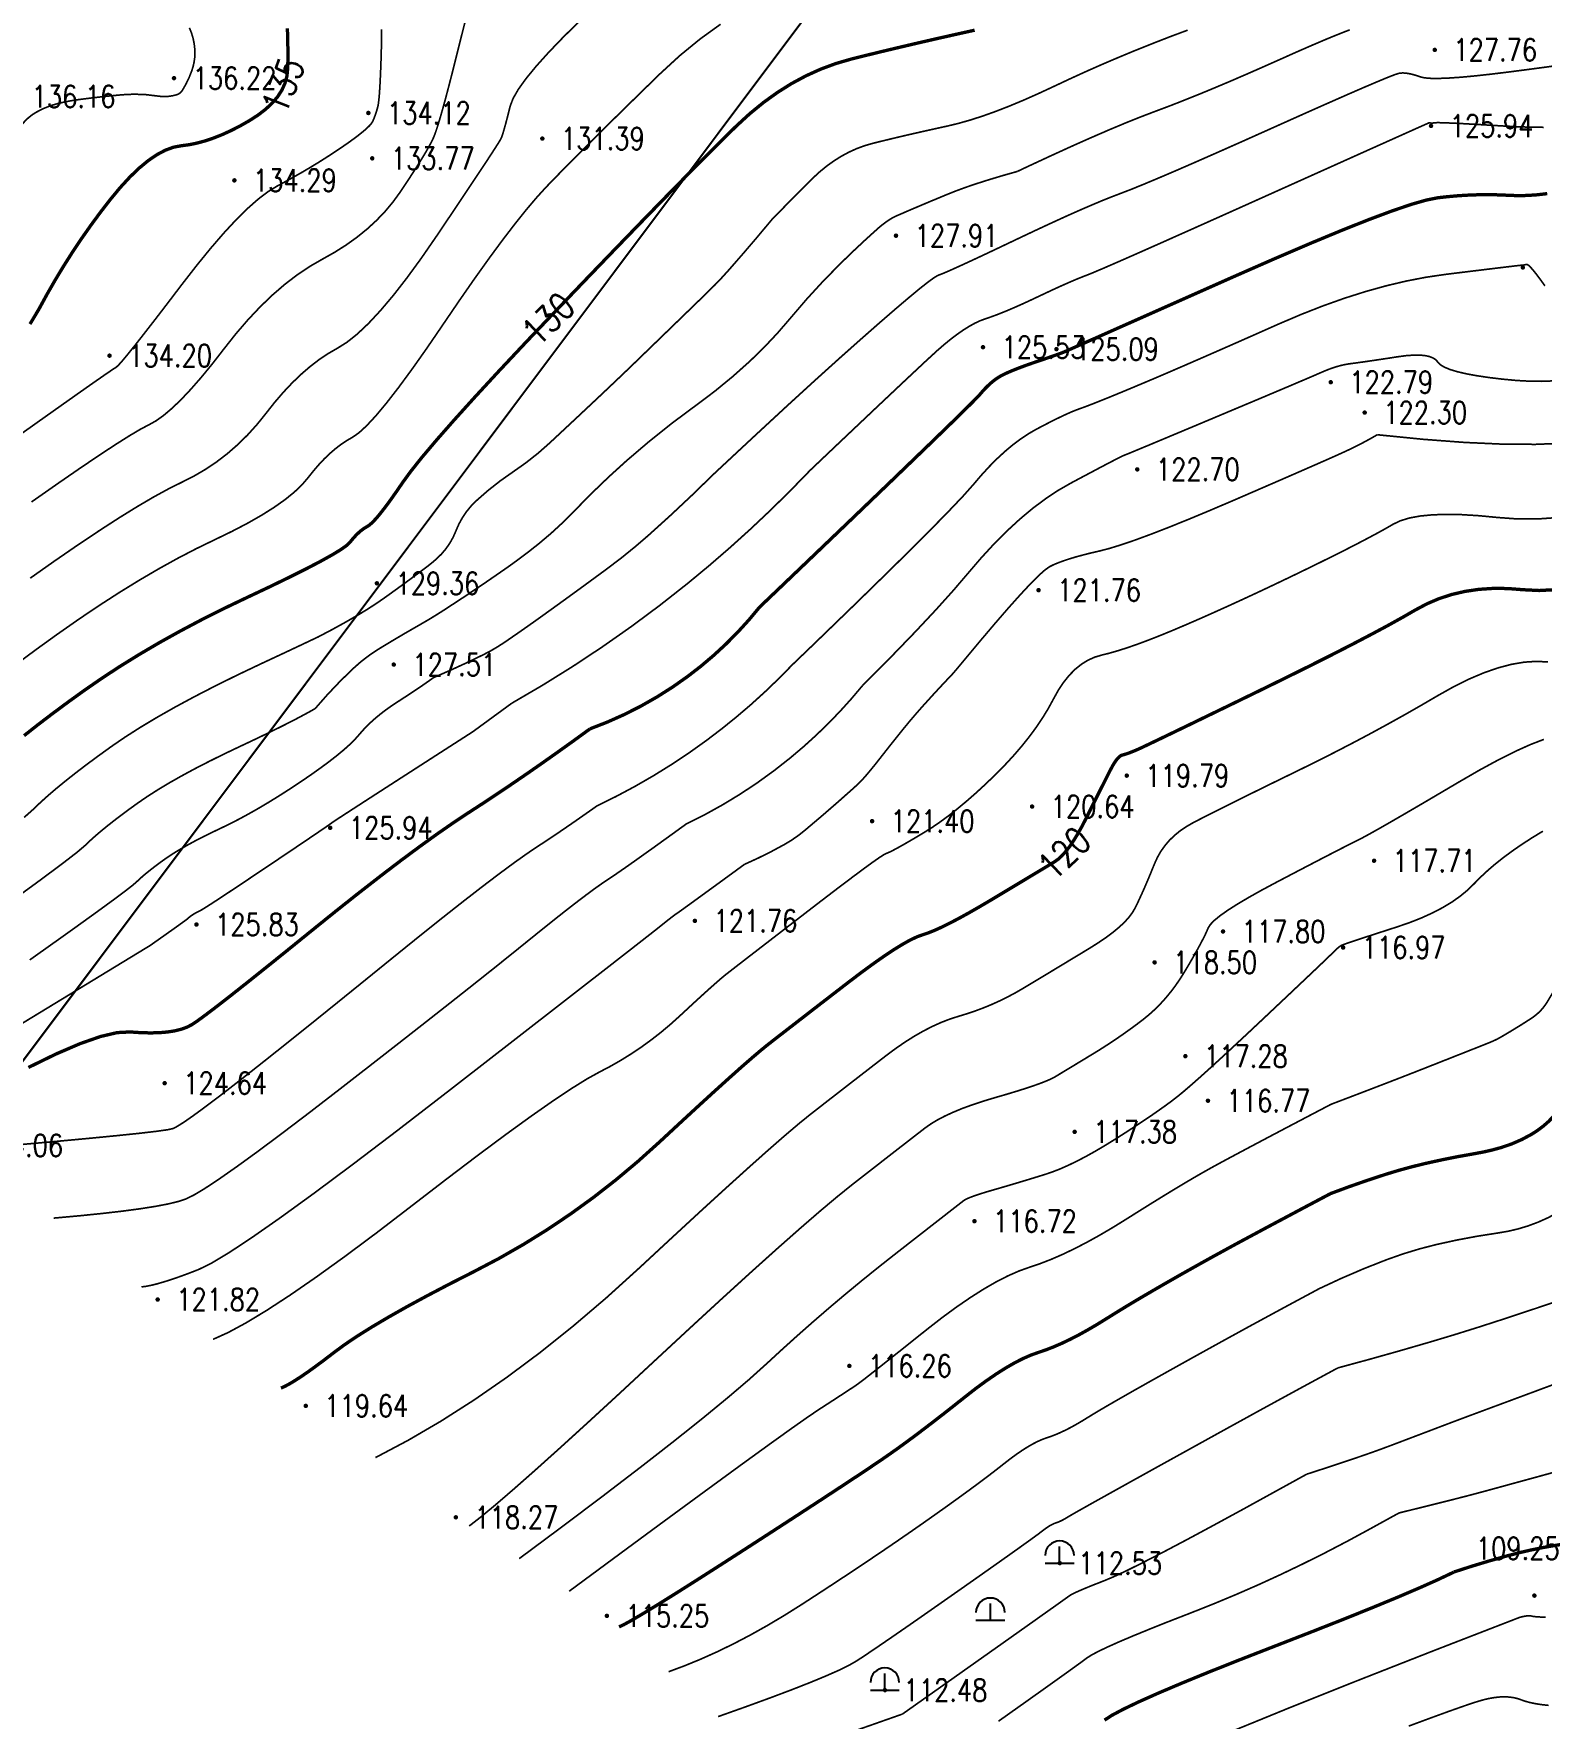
# Model space of a CAD drawing. Extents: x 532522 to 2902776, y -101917278 to 111238625.
# Drawn here: x 949887 to 1017740, y 2758334 to 2834137 of the extents above; entities that cross this region are included whole.
import ezdxf
from ezdxf.enums import TextEntityAlignment as Align

# ---------------------------------------------------------------- set-up
doc = ezdxf.new("R2010")
doc.units = 0
doc.header["$LTSCALE"] = 1000
doc.header["$MEASUREMENT"] = 0
doc.header["$PDMODE"] = 33
doc.header["$PDSIZE"] = 0.125
doc.layers.get('0').update_dxf_attribs({"linetype": 'CONTINUOUS'})
doc.layers.add('Õ÷μØºìÏß', color=20, linetype='CONTINUOUS')
doc.layers.add('新地形图', color=7, linetype='CONTINUOUS')
doc.styles.add('HZ', font='rs', dxfattribs={"width": 0.8, "bigfont": 'hztxt'})

# ---------------------------------------------------------------- blocks, each defined once
blk = doc.blocks.new('GC110')
for p, q in [((-1.31, 0), (1.29, 0)), ((-0.01, 0), (-0.01, 1.5))]:
    blk.add_line(p, q)
blk.add_arc((-0.01, 0.7), 1.3, 0, 180)
blk.add_point((-0.01, 2))
blk = doc.blocks.new('GC200')
at = {"linetype": 'Continuous', "const_width": 0.2, "flags": 128}
blk.add_lwpolyline([(-0.1, 0, 1), (0.1, 0, 1)], format="xyb", close=True, dxfattribs=at)
blk = doc.blocks.new('A$C22E77CCE')
at = {"layer": '新地形图', "color": 53, "linetype": 'Continuous'}
blk.add_line((15938, 80168), (128016, 229635), dxfattribs=at)
at = {"layer": '新地形图', "color": 53, "linetype": 'Continuous', "flags": 128}
for points, const_width in [([(77746, 183847), (78859, 184632), (79897, 185346), (80862, 185991), (81752, 186566), (82567, 187070), (83309, 187505), (83976, 187869), (84568, 188163), (85113, 188439), (85638, 188746), (86142, 189085), (86626, 189456), (87088, 189859), (87531, 190294), (87953, 190761), (88354, 191259), (88746, 191756), (89141, 192215), (89539, 192637), (89940, 193022), (90343, 193370), (90750, 193682), (91159, 193956), (91571, 194193), (92002, 194463), (92470, 194836), (92973, 195312), (93512, 195891), (94088, 196572), (94699, 197357), (95347, 198244), (96030, 199234), (96690, 200215), (97265, 201072), (97755, 201807), (98162, 202420), (98484, 202909), (98721, 203277), (98875, 203521), (98943, 203643), (98973, 203719), (99009, 203825), (99051, 203961), (99099, 204128), (99153, 204325), (99213, 204552), (99279, 204810), (99351, 205097), (99480, 205436), (99716, 205845), (100059, 206324), (100510, 206874), (101068, 207495), (101733, 208187), (102506, 208949)], 75), ([(77804, 187276), (78947, 188077), (79961, 188776), (80845, 189374), (81601, 189870), (82227, 190265), (82724, 190559), (83091, 190751), (83409, 190928), (83756, 191176), (84133, 191495), (84540, 191886), (84975, 192347), (85441, 192879), (85936, 193482), (86460, 194157), (87001, 194841), (87546, 195474), (88095, 196056), (88647, 196588), (89204, 197068), (89764, 197497), (90328, 197875), (90897, 198202), (91450, 198513), (91970, 198843), (92457, 199192), (92911, 199559), (93332, 199946), (93719, 200351), (94074, 200775), (94395, 201217), (94685, 201651), (94945, 202049), (95177, 202410), (95379, 202734), (95552, 203022), (95696, 203273), (95810, 203488), (95896, 203667), (95975, 203867), (96069, 204148), (96180, 204508), (96307, 204949), (96450, 205470), (96608, 206071), (96783, 206752), (96974, 207514), (97162, 208266), (97328, 208922)], 75), ([(76750, 189921), (77997, 190808), (79060, 191561), (79939, 192183), (80634, 192671), (81145, 193026), (81472, 193249), (81614, 193339), (81705, 193418), (81875, 193607), (82124, 193906), (82454, 194315), (82862, 194835), (83351, 195464), (83919, 196204), (84566, 197054), (85235, 197915), (85865, 198688), (86457, 199374), (87012, 199972), (87529, 200482), (88007, 200904), (88448, 201239), (88851, 201486), (89231, 201691), (89605, 201898), (89972, 202107), (90332, 202319), (90686, 202534), (91033, 202752), (91372, 202972), (91706, 203194), (92017, 203409), (92291, 203606), (92529, 203785), (92730, 203946), (92894, 204089), (93022, 204214), (93112, 204321), (93166, 204410), (93200, 204491), (93233, 204573), (93264, 204655), (93294, 204739), (93322, 204825), (93348, 204911), (93373, 204998), (93396, 205087), (93417, 205202), (93438, 205369), (93458, 205588), (93477, 205859), (93496, 206182), (93513, 206557), (93530, 206984), (93546, 207463), (93556, 207987), (93558, 208551)], 75), ([(77736, 195281), (78140, 195956), (78499, 196614), (78869, 197260), (79253, 197895), (79648, 198517), (80057, 199129), (80477, 199728), (80911, 200317), (81356, 200893), (81802, 201430), (82234, 201900), (82653, 202302), (83059, 202638), (83452, 202906), (83831, 203107), (84198, 203241), (84551, 203307), (84902, 203353), (85262, 203427), (85632, 203528), (86010, 203656), (86398, 203811), (86795, 203993), (87201, 204202), (87616, 204438), (88010, 204693), (88353, 204958), (88644, 205233), (88885, 205517), (89074, 205811), (89212, 206115), (89299, 206429), (89334, 206753), (89342, 207090), (89344, 207442), (89341, 207809), (89334, 208191), (89321, 208589)], 150), ([(138371, 190302), (140426, 190097), (142298, 189956), (143987, 189880), (145492, 189869), (146814, 189923)], 75), ([(85977, 149597), (86651, 149902), (87451, 150333), (88378, 150893), (89433, 151580), (90614, 152395), (91922, 153337), (93357, 154406), (94918, 155604), (96473, 156801), (97885, 157872), (99155, 158816), (100283, 159633), (101269, 160322), (102113, 160885), (102815, 161321), (103375, 161630), (103859, 161884), (104333, 162155), (104798, 162444), (105253, 162749), (105698, 163072), (106133, 163411), (106558, 163768), (106974, 164142), (107367, 164507), (107722, 164835), (108041, 165126), (108323, 165381), (108569, 165599), (108777, 165782), (108949, 165927), (109084, 166036), (109243, 166160), (109490, 166351), (109823, 166609), (110242, 166933), (110749, 167324), (111342, 167781), (112021, 168305), (112787, 168896), (113550, 169482), (114220, 169993), (114796, 170427), (115279, 170786), (115669, 171070), (115966, 171277), (116169, 171409), (116279, 171465), (116361, 171495), (116480, 171550), (116635, 171630), (116828, 171734), (117057, 171863), (117323, 172016), (117626, 172194), (117966, 172397), (118329, 172625), (118703, 172881), (119088, 173164), (119482, 173474), (119887, 173811), (120303, 174175), (120729, 174567), (121165, 174986), (121593, 175418), (121992, 175849), (122363, 176278), (122706, 176706), (123021, 177133), (123307, 177558), (123566, 177982), (123796, 178405), (124018, 178805), (124256, 179162), (124507, 179475), (124773, 179745), (125053, 179971), (125347, 180154), (125655, 180293), (125977, 180389), (126325, 180475), (126709, 180586), (127130, 180720), (127586, 180879), (128079, 181062), (128609, 181270), (129174, 181502), (129776, 181758), (130402, 182030), (131038, 182313), (131686, 182605), (132345, 182907), (133015, 183218), (133696, 183539), (134388, 183869), (135091, 184209), (135774, 184543), (136404, 184855), (136983, 185146), (137509, 185416), (137983, 185664), (138405, 185890), (138775, 186095), (139092, 186278), (139421, 186434), (139823, 186556), (140300, 186644), (140851, 186698), (141475, 186719), (142174, 186706), (142947, 186659), (143794, 186578), (144687, 186513), (145598, 186513), (146528, 186578)], 75), ([(89033, 147403), (89213, 147485), (89427, 147600), (89675, 147750), (89957, 147933), (90273, 148151), (90623, 148403), (91006, 148689), (91424, 149009), (91902, 149361), (92468, 149742), (93122, 150152), (93863, 150591), (94692, 151060), (95609, 151557), (96613, 152083), (97705, 152639), (98829, 153229), (99931, 153859), (101010, 154529), (102066, 155238), (103100, 155987), (104111, 156776), (105099, 157605), (106065, 158474), (106977, 159320), (107803, 160082), (108544, 160759), (109199, 161351), (109768, 161859), (110253, 162281), (110651, 162620), (110965, 162873), (111257, 163101), (111593, 163362), (111973, 163656), (112397, 163984), (112864, 164346), (113375, 164741), (113930, 165169), (114529, 165631), (115124, 166083), (115671, 166484), (116167, 166833), (116614, 167130), (117012, 167375), (117360, 167569), (117658, 167710), (117907, 167800), (118151, 167881), (118437, 167995), (118763, 168142), (119130, 168323), (119538, 168537), (119987, 168784), (120477, 169065), (121008, 169378), (121535, 169694), (122013, 169981), (122441, 170238), (122821, 170467), (123152, 170665), (123433, 170835), (123666, 170975), (123850, 171087), (124011, 171202), (124177, 171354), (124348, 171543), (124524, 171770), (124704, 172033), (124888, 172334), (125078, 172672), (125272, 173047), (125460, 173425), (125634, 173774), (125794, 174092), (125938, 174380), (126068, 174638), (126183, 174866), (126283, 175064), (126369, 175231), (126445, 175375), (126519, 175501), (126591, 175610), (126659, 175702), (126725, 175776), (126789, 175832), (126849, 175871), (126907, 175892), (126967, 175907), (127032, 175926), (127105, 175949), (127183, 175976), (127267, 176008), (127358, 176043), (127455, 176083), (127558, 176127), (127737, 176208), (128058, 176360), (128523, 176582), (129132, 176875), (129884, 177238), (130779, 177672), (131819, 178176), (133001, 178751), (134209, 179342), (135325, 179895), (136349, 180410), (137280, 180887), (138119, 181326), (138866, 181726), (139520, 182089), (140082, 182414), (140609, 182695), (141158, 182929), (141730, 183115), (142324, 183253), (142940, 183344), (143579, 183387), (144240, 183382), (144923, 183329), (145660, 183292), (146483, 183336)], 150), ([(97505, 141197), (98019, 141597), (98684, 142147), (99499, 142849), (100465, 143701), (101582, 144704), (102850, 145858), (104268, 147162), (105836, 148618), (107414, 150081), (108858, 151410), (110169, 152603), (111347, 153662), (112392, 154585), (113303, 155374), (114082, 156028), (114727, 156547), (115285, 156982), (115800, 157383), (116274, 157752), (116705, 158088), (117095, 158390), (117442, 158660), (117748, 158896), (118011, 159100), (118272, 159285), (118572, 159466), (118909, 159643), (119284, 159816), (119696, 159986), (120147, 160151), (120636, 160313), (121162, 160471), (121682, 160622), (122149, 160763), (122565, 160895), (122929, 161017), (123241, 161129), (123501, 161231), (123709, 161324), (123866, 161407), (124007, 161492), (124168, 161589), (124350, 161699), (124552, 161821), (124775, 161956), (125018, 162103), (125282, 162263), (125566, 162435), (125859, 162615), (126149, 162800), (126437, 162988), (126721, 163180), (127003, 163376), (127282, 163576), (127559, 163779), (127832, 163987), (128100, 164205), (128359, 164439), (128609, 164689), (128851, 164956), (129084, 165239), (129308, 165538), (129523, 165854), (129730, 166186), (129923, 166513), (130098, 166816), (130254, 167094), (130392, 167347), (130512, 167575), (130614, 167777), (130698, 167955), (130763, 168108), (130860, 168263), (131039, 168447), (131300, 168661), (131644, 168904), (132069, 169175), (132577, 169476), (133166, 169807), (133838, 170166), (134518, 170523), (135133, 170844), (135682, 171130), (136166, 171380), (136584, 171596), (136937, 171776), (137224, 171921), (137446, 172031), (137684, 172153), (138018, 172334), (138450, 172576), (138978, 172878), (139604, 173240), (140326, 173661), (141145, 174143), (142062, 174684), (142986, 175218), (143829, 175675), (144590, 176057), (145271, 176363), (145870, 176594)], 75), ([(99754, 139729), (101750, 141213), (103573, 142587), (105223, 143849), (106701, 145000), (108005, 146040), (109136, 146969), (110095, 147786), (110881, 148493), (111582, 149139), (112287, 149775), (112997, 150401), (113711, 151018), (114429, 151624), (115151, 152220), (115878, 152807), (116608, 153383), (117298, 153922), (117904, 154394), (118424, 154800), (118860, 155139), (119210, 155413), (119476, 155620), (119657, 155760), (119752, 155834), (119820, 155878), (119914, 155926), (120037, 155979), (120188, 156036), (120366, 156099), (120572, 156165), (120805, 156237), (121067, 156313), (121344, 156393), (121627, 156476), (121916, 156561), (122209, 156648), (122507, 156738), (122811, 156830), (123120, 156925), (123434, 157022), (123761, 157133), (124106, 157269), (124471, 157430), (124855, 157616), (125259, 157826), (125682, 158062), (126124, 158323), (126585, 158608), (127041, 158899), (127466, 159175), (127861, 159436), (128226, 159683), (128560, 159915), (128864, 160132), (129137, 160334), (129380, 160522), (129639, 160734), (129961, 161010), (130345, 161348), (130791, 161749), (131300, 162213), (131871, 162741), (132504, 163331), (133200, 163985), (133886, 164631), (134489, 165200), (135009, 165692), (135447, 166106), (135801, 166443), (136073, 166703), (136262, 166885), (136369, 166990), (136432, 167053), (136491, 167110), (136546, 167161), (136597, 167206), (136644, 167245), (136688, 167277), (136727, 167304), (136763, 167325), (136831, 167353), (136969, 167403), (137177, 167474), (137455, 167567), (137802, 167682), (138219, 167818), (138705, 167975), (139262, 168155), (139833, 168351), (140365, 168561), (140858, 168785), (141312, 169021), (141727, 169271), (142102, 169535), (142438, 169812), (142735, 170102), (143026, 170398), (143344, 170694), (143689, 170990), (144062, 171285), (144462, 171580), (144889, 171875), (145344, 172169), (145826, 172463)], 75), ([(77727, 166671), (78911, 167512), (79930, 168240), (80782, 168854), (81468, 169355), (81988, 169742), (82341, 170016), (82528, 170176), (82639, 170282), (82764, 170395), (82903, 170515), (83057, 170641), (83225, 170773), (83407, 170912), (83603, 171058), (83813, 171210), (84043, 171367), (84295, 171528), (84571, 171693), (84870, 171863), (85192, 172037), (85537, 172215), (85906, 172397), (86298, 172583), (86707, 172781), (87129, 172997), (87562, 173231), (88007, 173483), (88464, 173754), (88932, 174043), (89413, 174350), (89905, 174675), (90382, 175001), (90817, 175310), (91209, 175600), (91560, 175874), (91868, 176130), (92134, 176369), (92357, 176590), (92538, 176793), (92705, 176987), (92885, 177177), (93079, 177365), (93285, 177549), (93505, 177730), (93737, 177909), (93983, 178084), (94242, 178257), (94501, 178424), (94744, 178583), (94973, 178734), (95188, 178877), (95387, 179013), (95572, 179141), (95742, 179261), (95897, 179373)], 75), ([(77666, 161831), (78915, 162440), (79997, 162904), (80911, 163224), (81659, 163399), (82239, 163429), (82717, 163397), (83158, 163386), (83563, 163396), (83930, 163427), (84261, 163480), (84555, 163553), (84812, 163648), (85032, 163764), (85292, 163940), (85669, 164216), (86163, 164592), (86775, 165068), (87504, 165644), (88350, 166320), (89313, 167095), (90393, 167970), (91500, 168863), (92544, 169691), (93525, 170454), (94443, 171153), (95298, 171787), (96089, 172356), (96818, 172861), (97483, 173301), (98123, 173716), (98775, 174147), (99439, 174595), (100115, 175057), (100803, 175536), (101504, 176031), (102216, 176541), (102941, 177068)], 150), ([(83151, 167324), (83535, 167595), (83870, 167832), (84155, 168034), (84391, 168203), (84578, 168337), (84716, 168437), (84805, 168503), (84844, 168535), (84860, 168550), (84878, 168566), (84897, 168583), (84919, 168601), (84943, 168620), (84969, 168640), (84997, 168660), (85027, 168682), (85060, 168704), (85095, 168727), (85135, 168751), (85177, 168775), (85223, 168800), (85272, 168825), (85325, 168851), (85381, 168878), (85479, 168933), (85658, 169044), (85920, 169211), (86262, 169434), (86686, 169714), (87191, 170050), (87778, 170442), (88447, 170890), (89112, 171337), (89690, 171726), (90180, 172056), (90582, 172329), (90897, 172543), (91125, 172699), (91265, 172797), (91317, 172836), (91423, 172909), (91726, 173108), (92225, 173432), (92920, 173882), (93811, 174457), (94898, 175157), (96182, 175984), (97662, 176935)], 75), ([(121893, 126053), (122764, 126670), (123564, 127239), (124294, 127762), (124954, 128237), (125544, 128666), (126064, 129047), (126513, 129382), (126892, 129669), (127472, 130016), (128526, 130528), (130053, 131207), (132054, 132051), (134528, 133062), (137475, 134238), (140895, 135581), (144788, 137089)], 75), ([(117003, 132736), (116874, 132690)], 75)]:
    blk.add_lwpolyline(points, dxfattribs=dict(at, const_width=const_width))
blk.add_lwpolyline([(14738, 78568), (129215, 231236)], dxfattribs=at)
at = {"layer": '新地形图', "color": 53, "linetype": 'Continuous'}
for points, const_width, elevation in [([(77470, 176761), (78070, 177234), (78720, 177730), (79421, 178250), (80173, 178792), (80968, 179342), (81798, 179885), (82663, 180420), (83564, 180949), (84501, 181469), (85472, 181983), (86480, 182489), (87522, 182987), (88522, 183459), (89401, 183885), (90160, 184264), (90797, 184597), (91314, 184883), (91711, 185123), (91986, 185317), (92141, 185465), (92236, 185585), (92332, 185696), (92428, 185798), (92525, 185891), (92622, 185976), (92721, 186051), (92820, 186117), (92919, 186174), (93031, 186252), (93168, 186377), (93330, 186551), (93515, 186773), (93726, 187044), (93961, 187363), (94220, 187730), (94505, 188146), (94872, 188652), (95381, 189290), (96033, 190061), (96826, 190963), (97761, 191998), (98839, 193165), (100058, 194464), (101420, 195895), (102800, 197335), (104075, 198659), (105246, 199869), (106312, 200964), (107273, 201944), (108130, 202809), (108881, 203559), (109528, 204194), (110129, 204746), (110743, 205248), (111370, 205700), (112009, 206102), (112662, 206453), (113327, 206754), (114005, 207005), (114697, 207206), (115408, 207383), (116147, 207563), (116913, 207745), (117706, 207931), (118527, 208120), (119376, 208311), (120251, 208505)], 150, 130000), ([(111116, 199972), (111317, 200179), (112021, 200899), (112568, 201452), (112957, 201837), (113271, 202126), (113592, 202389), (113920, 202625), (114254, 202835), (114595, 203018), (114943, 203176), (115298, 203307), (115659, 203412), (116031, 203504), (116417, 203598), (116817, 203694), (117232, 203791), (117661, 203889), (118104, 203989), (118562, 204091), (119034, 204194), (119529, 204313), (120053, 204462), (120608, 204640), (121194, 204849), (121809, 205088), (122455, 205357), (123131, 205657), (123838, 205986), (124563, 206326), (125295, 206660), (126034, 206986), (126781, 207304), (127534, 207616), (128295, 207920), (129062, 208218), (129837, 208507)], 75, 129000), ([(77158, 180003), (78027, 180647), (78959, 181319), (79913, 181987), (80848, 182616), (81762, 183206), (82658, 183757), (83534, 184270), (84390, 184744), (85228, 185179), (86045, 185575), (86818, 185949), (87520, 186315), (88151, 186674), (88711, 187026), (89201, 187371), (89621, 187709), (89969, 188039), (90247, 188362), (90491, 188670), (90736, 188955), (90983, 189218), (91232, 189457), (91483, 189673), (91735, 189866), (91989, 190037), (92245, 190184), (92533, 190382), (92884, 190704), (93299, 191150), (93776, 191721), (94316, 192416), (94919, 193235), (95586, 194178), (96315, 195246), (97054, 196331), (97747, 197328), (98396, 198236), (99001, 199056), (99561, 199787), (100076, 200430), (100546, 200985), (100972, 201451), (101405, 201899), (101898, 202402), (102449, 202958), (103061, 203569), (103731, 204233), (104461, 204951), (105250, 205723), (106099, 206550), (106987, 207366), (107893, 208107), (108819, 208775)], 75, 131000), ([(122173, 202149), (122627, 202364), (123643, 202836), (124591, 203269), (125472, 203661), (126286, 204014), (127033, 204327), (127713, 204600), (128325, 204833), (128921, 205056), (129548, 205299), (130208, 205563), (130899, 205847), (131624, 206152), (132380, 206477), (133169, 206823), (133990, 207188), (134785, 207543), (135497, 207853), (136126, 208120), (136672, 208343), (137134, 208523)], 75, 128000), ([(112846, 188699), (113968, 189764), (115737, 191439), (117093, 192717), (118035, 193599), (118564, 194085), (118880, 194359), (119182, 194606), (119472, 194825), (119749, 195018), (120013, 195183), (120265, 195322), (120503, 195433), (120729, 195517), (120957, 195594), (121205, 195684), (121472, 195788), (121758, 195905), (122063, 196036), (122387, 196180), (122730, 196337), (123093, 196508), (123453, 196678), (123788, 196835), (124101, 196978), (124389, 197106), (124653, 197221), (124893, 197322), (125110, 197410), (125302, 197483), (125586, 197597), (126076, 197805), (126773, 198108), (127676, 198505), (128786, 198998), (130103, 199585), (131626, 200266), (133355, 201042), (135074, 201814), (136564, 202483), (137826, 203050), (138859, 203513), (139664, 203874), (140240, 204132), (140588, 204287), (140708, 204339), (140713, 204340), (140719, 204340), (140725, 204339), (140732, 204338), (140739, 204337), (140747, 204335), (140755, 204332), (140763, 204329), (140775, 204327), (140791, 204325), (140813, 204325), (140840, 204326), (140873, 204328), (140910, 204332), (140953, 204337), (141002, 204343), (141093, 204346), (141266, 204343), (141519, 204334), (141854, 204319), (142269, 204298), (142766, 204270), (143344, 204237), (144003, 204197), (144675, 204161), (145294, 204140), (145858, 204134)], 75, 126000), ([(110569, 182541), (111899, 183811), (114419, 186222), (116504, 188222), (118153, 189811), (119366, 190988), (120143, 191754), (120484, 192109), (120608, 192254), (120730, 192387), (120853, 192509), (120974, 192621), (121095, 192722), (121215, 192812), (121334, 192892), (121453, 192960), (121581, 193025), (121727, 193093), (121892, 193165), (122077, 193241), (122280, 193319), (122501, 193402), (122742, 193488), (123001, 193577), (123255, 193663), (123482, 193741), (123681, 193809), (123852, 193869), (123995, 193919), (124110, 193961), (124197, 193993), (124256, 194017), (124416, 194087), (124804, 194259), (125421, 194532), (126268, 194908), (127343, 195385), (128647, 195964), (130180, 196645), (131942, 197428), (133727, 198212), (135329, 198899), (136748, 199488), (137985, 199980), (139038, 200373), (139909, 200669), (140597, 200866), (141102, 200966), (141515, 201012), (141924, 201049), (142330, 201077), (142734, 201095), (143134, 201104), (143531, 201103), (143926, 201093), (144317, 201074), (144716, 201061), (145133, 201069), (145569, 201099), (146022, 201151)], 150, 125000), ([(112048, 179952), (113003, 180869), (114908, 182713), (116531, 184299), (117874, 185630), (118934, 186703), (119714, 187521), (120212, 188081), (120569, 188498), (120923, 188883), (121276, 189237), (121627, 189560), (121976, 189852), (122323, 190112), (122668, 190342), (123011, 190540), (123342, 190714), (123648, 190872), (123931, 191013), (124190, 191139), (124425, 191247), (124636, 191340), (124824, 191416), (124988, 191475), (125163, 191538), (125385, 191621), (125653, 191725), (125969, 191851), (126331, 191997), (126740, 192165), (127195, 192354), (127697, 192564), (128254, 192799), (128874, 193064), (129556, 193358), (130301, 193682), (131108, 194035), (131978, 194417), (132911, 194829), (133906, 195271), (134922, 195705), (135916, 196095), (136889, 196442), (137841, 196744), (138771, 197003), (139680, 197218), (140567, 197389), (141433, 197516), (142236, 197615), (142933, 197700), (143525, 197772), (144011, 197831), (144393, 197877), (144668, 197909), (144839, 197928), (144904, 197934), (144918, 197934), (144934, 197935), (144953, 197937), (144974, 197941), (144997, 197946), (145024, 197952), (145052, 197959), (145083, 197967), (145125, 197960), (145184, 197920), (145261, 197848), (145357, 197743), (145470, 197606), (145601, 197437), (145751, 197235), (145918, 197000)], 75, 124000), ([(108472, 188497), (108614, 188631), (110296, 190199), (111784, 191576), (113080, 192761), (114182, 193755), (115131, 194599), (115967, 195335), (116691, 195962), (117303, 196482), (117801, 196894), (118187, 197197), (118460, 197393), (118620, 197480), (118767, 197535), (118998, 197632), (119314, 197772), (119715, 197954), (120201, 198178), (120771, 198445), (121426, 198755), (122166, 199107), (122923, 199465), (123630, 199794), (124286, 200095), (124892, 200366), (125448, 200607), (125954, 200820), (126409, 201003), (126814, 201158), (127253, 201326), (127812, 201552), (128490, 201836), (129288, 202176), (130205, 202575), (131241, 203031), (132397, 203544), (133672, 204115), (134929, 204678), (136031, 205168), (136976, 205585), (137765, 205928), (138399, 206198), (138877, 206395), (139199, 206519), (139365, 206569), (139457, 206579), (139556, 206580), (139662, 206572), (139776, 206556), (139897, 206532), (140025, 206498), (140161, 206457), (140304, 206407), (140494, 206362), (140772, 206339), (141137, 206335), (141590, 206352), (142131, 206389), (142759, 206447), (143474, 206525), (144278, 206623), (145072, 206726), (145762, 206818), (146346, 206897)], 75, 127000), ([(115208, 179017), (115396, 179203), (116559, 180377), (117595, 181449), (118503, 182419), (119285, 183287), (119940, 184053), (120530, 184742), (121116, 185379), (121700, 185965), (122280, 186499), (122857, 186982), (123431, 187412), (124002, 187792), (124570, 188119), (125103, 188403), (125569, 188650), (125969, 188862), (126303, 189037), (126570, 189175), (126771, 189278), (126906, 189344), (126974, 189374), (127070, 189412), (127287, 189500), (127626, 189641), (128086, 189832), (128667, 190075), (129370, 190369), (130194, 190714), (131139, 191111), (132093, 191512), (132944, 191869), (133690, 192184), (134334, 192456), (134873, 192685), (135309, 192871), (135641, 193014), (135870, 193114), (136045, 193189), (136218, 193256), (136387, 193316), (136554, 193369), (136718, 193414), (136879, 193451), (137037, 193481), (137193, 193504), (137361, 193525), (137556, 193552), (137778, 193583), (138028, 193619), (138306, 193660), (138611, 193706), (138943, 193756), (139303, 193812), (139658, 193859), (139976, 193883), (140257, 193886), (140500, 193867), (140706, 193825), (140875, 193761), (141007, 193675), (141102, 193567), (141214, 193451), (141398, 193341), (141652, 193236), (141979, 193138), (142376, 193045), (142845, 192959), (143386, 192878), (143998, 192804), (144626, 192745), (145214, 192712), (145762, 192705), (146271, 192724)], 75, 123000), ([(119297, 179580), (119668, 180024), (120452, 180965), (121153, 181792), (121771, 182505), (122307, 183104), (122760, 183590), (123131, 183962), (123419, 184220), (123624, 184364), (123803, 184452), (124010, 184539), (124247, 184627), (124513, 184715), (124808, 184804), (125133, 184892), (125486, 184981), (125869, 185070), (126313, 185184), (126848, 185349), (127476, 185563), (128195, 185828), (129007, 186143), (129910, 186508), (130906, 186923), (131994, 187388), (133067, 187853), (134019, 188266), (134849, 188628), (135558, 188938), (136146, 189197), (136613, 189405), (136958, 189562), (137181, 189667), (137343, 189746), (137500, 189825), (137655, 189905), (137805, 189984), (137952, 190064), (138095, 190143), (138235, 190222), (138371, 190302)], 75, 122000), ([(93284, 144275), (94756, 145054), (96231, 145915), (97710, 146859), (99192, 147884), (100678, 148991), (102167, 150181), (103660, 151452), (105156, 152806), (106587, 154134), (107883, 155330), (109046, 156392), (110074, 157321), (110968, 158118), (111728, 158781), (112354, 159312), (112846, 159710), (113271, 160041), (113697, 160373), (114124, 160704), (114551, 161036), (114980, 161368), (115409, 161700), (115839, 162033), (116270, 162365), (116698, 162684), (117121, 162975), (117538, 163238), (117949, 163473), (118354, 163680), (118753, 163860), (119147, 164012), (119534, 164135), (119916, 164251), (120293, 164379), (120664, 164518), (121030, 164670), (121390, 164833), (121744, 165008), (122093, 165194), (122437, 165393), (122782, 165600), (123136, 165813), (123498, 166031), (123868, 166254), (124247, 166483), (124634, 166717), (125030, 166956), (125434, 167201), (125823, 167446), (126174, 167685), (126486, 167918), (126759, 168145), (126994, 168366), (127191, 168582), (127349, 168792), (127468, 168995), (127570, 169202), (127673, 169422), (127779, 169653), (127888, 169896), (127998, 170151), (128111, 170418), (128226, 170698), (128344, 170989), (128475, 171278), (128630, 171551), (128811, 171807), (129015, 172047), (129245, 172270), (129498, 172477), (129777, 172667), (130080, 172841), (130428, 173021), (130843, 173233), (131324, 173475), (131872, 173749), (132486, 174052), (133166, 174387), (133913, 174753), (134726, 175149), (135565, 175562), (136392, 175979), (137205, 176399), (138005, 176822), (138791, 177249), (139565, 177679), (140325, 178112), (141072, 178549), (141797, 178956), (142493, 179302), (143160, 179586), (143797, 179808), (144405, 179969), (144983, 180068), (145532, 180104), (146052, 180079)], 75, 119000), ([(77472, 173082), (77896, 173457), (78197, 173747), (78537, 174054), (78916, 174379), (79333, 174721), (79788, 175080), (80282, 175458), (80815, 175852), (81386, 176264), (82008, 176691), (82694, 177129), (83442, 177578), (84254, 178039), (85129, 178511), (86067, 178994), (87068, 179489), (88132, 179995), (89165, 180477), (90069, 180903), (90703, 181203)], 75, 129000), ([(76754, 169210), (78122, 170206), (79154, 170973), (79851, 171510), (80212, 171817), (80418, 172015), (80651, 172225), (80910, 172447), (81195, 172681), (81507, 172927), (81845, 173185), (82209, 173455), (82600, 173737), (83025, 174029), (83494, 174328), (84006, 174636), (84562, 174951), (85160, 175274), (85802, 175604), (86487, 175943), (87215, 176289), (87936, 176629), (88599, 176950), (89204, 177251), (89752, 177532), (90241, 177794), (90570, 177978)], 75, 128000), ([(76930, 158327), (78756, 158489), (80318, 158634), (81616, 158760), (82650, 158867), (83420, 158957), (83927, 159028), (84170, 159081), (84309, 159149), (84505, 159266), (84757, 159433), (85066, 159649), (85431, 159914), (85853, 160228), (86332, 160591), (86866, 161004), (87470, 161475), (88156, 162016), (88924, 162626), (89774, 163304), (90706, 164052), (91720, 164870), (92815, 165756), (93993, 166711), (95163, 167657), (96235, 168514), (97210, 169283), (98087, 169963), (98867, 170555), (99549, 171058), (100133, 171472), (100621, 171799), (101095, 172109), (101643, 172479), (102264, 172906), (102958, 173391), (103251, 173600)], 75, 124000), ([(78798, 155052), (79945, 155155), (80976, 155260), (81893, 155365), (82694, 155472), (83380, 155580), (83951, 155689), (84407, 155799), (84748, 155910), (85104, 156085), (85604, 156384), (86248, 156810), (87036, 157361), (87969, 158037), (89045, 158839), (90267, 159766), (91632, 160819), (93022, 161899), (94316, 162908), (95516, 163847), (96620, 164714), (97629, 165511), (98543, 166237), (99361, 166892), (100084, 167476), (100733, 168000), (101327, 168476), (101867, 168902), (102354, 169279), (102786, 169607), (103164, 169886), (103488, 170115), (103758, 170296), (104068, 170503), (104512, 170810), (105089, 171217), (105801, 171725), (106646, 172334), (107266, 172783)], 75, 123000), ([(82755, 151957), (82959, 151983), (83197, 152030), (83468, 152097), (83772, 152185), (84111, 152293), (84482, 152421), (84888, 152570), (85327, 152740), (85899, 153020), (86702, 153502), (87738, 154187), (89006, 155073), (90506, 156160), (92238, 157450), (94202, 158941), (96397, 160634), (98573, 162323), (100476, 163801), (102107, 165068), (103466, 166124), (104552, 166969), (105365, 167604), (105906, 168028), (106175, 168241), (106302, 168344), (106419, 168437), (106525, 168521), (106620, 168594), (106705, 168659), (106779, 168714), (106843, 168759), (106896, 168794), (107041, 168896), (107380, 169141), (107915, 169529), (108644, 170059), (109567, 170733), (109892, 170970)], 75, 122000), ([(102003, 138262), (104326, 139977), (106388, 141496), (108189, 142816), (109728, 143940), (111005, 144865), (112022, 145594), (112777, 146125), (113271, 146458), (113616, 146681), (113924, 146880), (114195, 147057), (114429, 147210), (114627, 147340), (114787, 147446), (114911, 147529), (114998, 147589), (115107, 147670), (115295, 147814), (115562, 148023), (115908, 148296), (116334, 148633), (116839, 149034), (117423, 149499), (118087, 150029), (118775, 150565), (119433, 151048), (120060, 151478), (120656, 151857), (121221, 152183), (121755, 152456), (122259, 152677), (122732, 152845), (123200, 153004), (123689, 153193), (124198, 153414), (124728, 153667), (125279, 153951), (125850, 154266), (126442, 154613), (127054, 154991), (127659, 155372), (128229, 155728), (128763, 156057), (129261, 156361), (129724, 156638), (130151, 156890), (130543, 157115), (130899, 157315), (131306, 157538), (131852, 157831), (132536, 158196), (133358, 158631), (134319, 159138), (135418, 159715), (136291, 160173)], 75, 116000), ([(144788, 137089), (144886, 137113), (144975, 137132), (145055, 137146), (145127, 137155), (145190, 137159), (145245, 137158), (145291, 137152), (145329, 137141), (145392, 137128), (145516, 137115), (145701, 137103), (145946, 137091)], 75, 109000), ([(104248, 136659), (104461, 136758), (104817, 136954), (105318, 137249), (105963, 137642), (106751, 138133), (107683, 138722), (108760, 139410), (109980, 140195), (111212, 140992), (112324, 141714), (113316, 142361), (114189, 142933), (114941, 143429), (115574, 143851), (116087, 144197), (116479, 144469), (116823, 144713), (117187, 144978), (117573, 145263), (117979, 145570), (118406, 145897), (118855, 146245), (119324, 146614), (119815, 147003), (120304, 147385), (120772, 147728), (121219, 148035), (121643, 148304), (122045, 148536), (122426, 148731), (122784, 148888), (123121, 149008), (123454, 149121), (123802, 149256), (124165, 149413), (124542, 149593), (124934, 149795), (125341, 150020), (125762, 150267), (126198, 150536), (126663, 150826), (127169, 151135), (127717, 151462), (128308, 151808), (128940, 152173), (129614, 152557), (130330, 152959), (131088, 153380), (132021, 153890), (133262, 154557), (134810, 155382), (136271, 156156)], 150, 115000), ([(139787, 132193), (140791, 132565), (141628, 132870), (142301, 133107), (142807, 133276), (143148, 133377), (143401, 133436), (143643, 133478), (143873, 133503), (144093, 133511), (144301, 133502), (144499, 133476), (144685, 133433), (144861, 133372), (145045, 133308), (145260, 133251), (145504, 133201), (145778, 133159), (146082, 133125)], 75, 108000), ([(106478, 134640), (107198, 134908), (107926, 135207), (108662, 135537), (109405, 135898), (110156, 136291), (110915, 136716), (111682, 137172), (112457, 137659), (113224, 138157), (113969, 138644), (114691, 139121), (115390, 139587), (116067, 140043), (116721, 140489), (117352, 140924), (117961, 141348), (118539, 141756), (119080, 142141), (119584, 142504), (120050, 142844), (120479, 143161), (120871, 143456), (121225, 143728), (121542, 143977), (121833, 144204), (122112, 144409), (122378, 144592), (122630, 144752), (122870, 144890), (123096, 145006), (123310, 145100), (123510, 145171), (123708, 145238), (123916, 145318), (124131, 145412), (124356, 145519), (124589, 145639), (124831, 145773), (125082, 145920), (125342, 146080), (125666, 146279), (126109, 146541), (126672, 146867), (127354, 147256), (128155, 147708), (129077, 148224), (130117, 148803), (131278, 149445), (132589, 150165), (134082, 150975), (135757, 151876)], 75, 114000), ([(108709, 132622), (109936, 133058), (111035, 133459), (112005, 133824), (112847, 134155), (113561, 134450), (114147, 134709), (114605, 134934), (114935, 135123), (115237, 135321), (115614, 135574), (116066, 135881), (116592, 136242), (117193, 136657), (117868, 137126), (118617, 137650), (119442, 138228), (120255, 138799), (120973, 139305), (121595, 139745), (122121, 140118), (122552, 140426), (122886, 140667), (123126, 140842), (123269, 140952), (123362, 141024), (123451, 141090), (123537, 141148), (123617, 141200), (123694, 141244), (123767, 141281), (123835, 141311), (123899, 141334), (123963, 141355), (124029, 141381), (124098, 141411), (124170, 141445), (124245, 141484), (124322, 141527), (124403, 141574), (124486, 141625), (124669, 141733), (125049, 141948), (125626, 142272), (126400, 142703), (127371, 143243), (128539, 143891), (129905, 144646), (131467, 145510), (133156, 146440), (134902, 147393), (136599, 148312)], 75, 113000), ([(117003, 132736), (118716, 133946), (120207, 135001), (121477, 135899), (122525, 136641), (123352, 137228), (123957, 137657), (124341, 137931), (124504, 138049), (124574, 138094), (124682, 138152), (124827, 138221), (125010, 138303), (125230, 138396), (125488, 138502), (125784, 138619), (126117, 138749), (126544, 138930), (127124, 139203), (127855, 139567), (128739, 140022), (129775, 140568), (130962, 141206), (132302, 141935), (133793, 142756), (135199, 143530)], 75, 112000), ([(121326, 132414), (122416, 133187), (123335, 133840), (124083, 134374), (124659, 134787), (125065, 135081), (125300, 135256), (125503, 135387), (125815, 135553), (126235, 135754), (126763, 135990), (127400, 136260), (128146, 136565), (128999, 136905), (129962, 137279), (130977, 137681), (131990, 138103), (133001, 138544), (134010, 139006), (135016, 139488), (136020, 139989), (137022, 140511), (138022, 141053), (139020, 141603), (139357, 141787)], 75, 111000), ([(126096, 132462), (126432, 132680), (126947, 132955), (127642, 133287), (128516, 133677), (129570, 134124), (130803, 134629), (132215, 135190), (133807, 135809), (135410, 136432), (136857, 137002), (138147, 137522), (139281, 137990), (140258, 138407), (141079, 138773), (141743, 139087), (141822, 139128)], 150, 110000)]:
    blk.add_lwpolyline(points, dxfattribs=dict(at, const_width=const_width, elevation=elevation))
at = {"layer": '新地形图', "color": 53, "linetype": 'Continuous', "flags": 128}
for points in [[(84910, 208614, 75, 75, -0.093234), (85155, 207636, 75, 75, -0.099497), (85025, 206698, 75, 75, -0.055698), (84591, 205793, 75, 75, -0.181824), (84339, 205601, 75, 75, -0.113725), (83470, 205544, 75, 75, 0.062248), (81893, 205601, 75, 75, 0.011664), (79878, 205376, 75, 75, 0.026715), (79008, 205210, 75, 75, 0.070254), (78010, 204810, 75, 75, 0.093364), (77393, 204282, 75, 75, 0.08072), (76908, 203424, 75, 75, -0.046508), (76171, 201887, 75, 75, -0.019604), (75783, 201294, 75, 75, -0.01412), (75191, 200510, 75, 75, 0)], [(122173, 202149, 75, 75, 0.012779), (120267, 201577, 75, 75, 0.018489), (118977, 201100, 75, 75, 0.004705), (116734, 200151, 75, 75, 0.037272), (116462, 200007, 75, 75, 0.042236), (115909, 199593, 75, 75, 0.012489), (114205, 197997, 75, 75, 0.025671), (111951, 195537, 75, 75, -0.032504), (110143, 193617, 75, 75, -0.031847), (107712, 191625, 75, 75, 0.025012), (104584, 189131, 75, 75, 0.021441), (102227, 186864, 75, 75, -0.032317), (100629, 185393, 75, 75, -0.017303), (99172, 184297, 75, 75, -0.009287), (96353, 182402, 75, 75, -0.014209), (95260, 181739, 75, 75, 0.008516), (93423, 180655, 75, 75, 0.050807), (92293, 179792, 75, 75, 0.02884), (90570, 177978, 75, 75, 0)], [(111116, 199972, 75, 75, -0.008576), (109176, 197702, 75, 75, -0.019111), (108250, 196733, 75, 75, -0.000352), (104917, 193505, 75, 75, -0.001925), (104304, 192917, 75, 75, -0.001707), (103105, 191783, 75, 75, -0.001038), (101123, 189929, 75, 75, -0.040996), (99483, 188635, 75, 75, 0.040293), (97813, 187321, 75, 75, 0.115377), (96909, 185981, 75, 75, -0.121208), (96031, 184714, 75, 75, -0.020254), (95546, 184319, 75, 75, -0.005666), (93740, 182997, 75, 75, -0.021694), (92526, 182207, 75, 75, -0.015104), (90703, 181203, 75, 75, 0)], [(112846, 188699, 75, 75, -0.016211), (110173, 186066, 75, 75, -0.016211), (107335, 183611, 75, 75, -0.02071), (103489, 180752, 75, 75, -0.02071), (99419, 178220, 75, 75, 0)], [(115208, 179017, 75, 75, -0.024906), (113665, 177309, 75, 75, -0.024906), (111959, 175764, 75, 75, -0.030148), (109703, 174132, 75, 75, -0.030148), (107266, 172783, 75, 75, 0)], [(119297, 179580, 75, 75, 0.007747), (117912, 178084, 75, 75, 0.012418), (117086, 177117, 75, 75, 0.004862), (115975, 175719, 75, 75, -0.009511), (115400, 175010, 75, 75, -0.034532), (114849, 174442, 75, 75, -0.009124), (112589, 172483, 75, 75, -0.046213), (111695, 171867, 75, 75, -0.02488), (109892, 170970, 75, 75, 0)], [(146690, 166155, 75, 75, -0.06309), (145988, 164721, 75, 75, -0.103702), (145294, 164032, 75, 75, -0.012566), (143940, 163200, 75, 75, -0.036258), (143444, 162959, 75, 75, -0.00103), (142978, 162773, 75, 75, -0.0002), (140580, 161826, 75, 75, -0.002013), (138880, 161163, 75, 75, -0.001325), (136291, 160173, 75, 75, 0)], [(151531, 160623, 75, 75, 0.027737), (149926, 159259, 75, 75, 0.036631), (148853, 158078, 75, 75, 0.032333), (147867, 156635, 75, 75, -0.063597), (147319, 155932, 75, 75, -0.065852), (146480, 155293, 75, 75, -0.048306), (145171, 154705, 75, 75, -0.046642), (143813, 154384, 75, 75, 0.022942), (141029, 153862, 75, 75, 0.032335), (138797, 153182, 75, 75, 0.022799), (135757, 151876, 75, 75, 0)], [(151921, 151306, 75, 75, -0.053518), (150598, 149520, 75, 75, -0.111145), (149710, 148905, 75, 75, -0.002265), (147442, 148000, 75, 75, -0.004673), (146337, 147577, 75, 75, -0.000339), (143077, 146366, 75, 75, 0.000973), (141942, 145943, 75, 75, 0.001048), (141406, 145740, 75, 75, -0.000231), (138978, 144819, 75, 75, -0.00833), (137629, 144334, 75, 75, -0.004667), (135199, 143530, 75, 75, 0)]]:
    blk.add_lwpolyline(points, format="xyseb", dxfattribs=at)
for points, const_width in [([(108472, 188497, -0.013665), (105585, 185789, -0.022656), (103729, 184286, -0.003228), (100822, 182171, -0.00559), (99122, 180980, -0.03449), (98155, 180411, -0.015558), (95897, 179373)], 75), ([(110569, 182541, -0.032466), (109058, 180882, -0.032466), (107345, 179432, -0.036264), (105229, 178090, -0.036264), (102941, 177068)], 150), ([(112048, 179952, -0.0216), (110196, 178171, -0.0216), (108196, 176557, -0.02425), (105796, 174958, -0.02425), (103251, 173600)], 75), ([(149563, 163428, 0.018887), (148426, 162351, 0.02634), (147684, 161509, 0.024924), (146816, 160292, -0.043474), (146292, 159613, -0.073903), (145314, 158822, -0.061579), (143931, 158222, -0.029895), (142789, 157959, 0.015088), (140515, 157506, 0.02022), (138744, 157020, 0.014174), (136271, 156156)], 150), ([(151850, 156030, -0.004904), (151011, 154955, -0.00675), (150384, 154188, -0.004146), (148653, 152166, -0.051489), (148496, 152019, -0.080426), (148375, 151955, -0.0024), (144060, 150510, -0.007925), (140729, 149471, -0.006444), (136599, 148312)], 75), ([(153790, 148207, -0.041914), (152704, 146764, -0.065769), (151830, 146011, -0.00979), (150253, 145023, -0.036159), (149803, 144796, -0.011077), (148314, 144213, -0.017823), (147370, 143905, -0.003049), (146893, 143771, -0.000398), (143235, 142770, -0.004458), (141902, 142420, -0.002344), (139357, 141787)], 75), ([(156846, 146496, -0.043635), (155287, 144295, -0.061595), (153878, 142998, -0.020289), (151271, 141287, -0.069361), (150428, 140929, -0.043456), (148827, 140644, 0.023825), (145893, 140240, 0.020478), (144232, 139858, 0.013854), (141822, 139128)], 150)]:
    blk.add_lwpolyline(points, format="xyb", dxfattribs=dict(at, const_width=const_width))
at = {"layer": '新地形图', "color": 53, "linetype": 'Continuous', "const_width": 75, "flags": 128}
for points, elevation in [([(99419, 178220), (97662, 176935)], 126000), ([(83151, 167324), (71114, 159998)], 126000), ([(116874, 132690), (110940, 130603)], 112000)]:
    blk.add_lwpolyline(points, dxfattribs=dict(at, elevation=elevation))
at = {"layer": '新地形图', "color": 53, "linetype": 'Continuous', "xscale": 500, "yscale": 500}
for name, p, zscale in [('GC200', (140959, 207620, 127764), 1000), ('GC200', (84219, 206348, 136218), 1000), ('GC200', (92965, 204781, 134119), 1000), ('GC200', (140792, 204199, 125937), 1000), ('GC200', (100796, 203629, 131392), 1000), ('GC200', (93140, 202739, 133767), 1000), ('GC200', (86935, 201748, 134292), 1000), ('GC200', (116712, 199258, 127905), 1000), ('GC200', (144923, 197831, 123967), 1000), ('GC200', (120628, 194241, 125529), 1000), ('GC200', (123932, 194154, 125094), 1000), ('GC200', (81317, 193860, 134201), 1000), ('GC200', (136278, 192666, 122792), 1000), ('GC200', (137806, 191299, 122299), 1000), ('GC200', (127572, 188742, 122699), 1000), ('GC200', (93349, 183617, 129362), 1000), ('GC200', (123130, 183308, 121756), 1000), ('GC200', (94108, 179959, 127508), 1000), ('GC200', (127099, 174962, 119793), 1000), ('GC200', (122837, 173570, 120639), 1000), ('GC200', (115636, 172913, 121395), 1000), ('GC200', (91248, 172615, 125944), 1000), ('GC200', (138229, 171133, 117712), 1000), ('GC200', (85228, 168263, 125834), 1000), ('GC200', (107661, 168428, 121756), 1000), ('GC200', (131431, 167951, 117795), 1000), ('GC200', (136837, 167227, 116968), 1000), ('GC200', (128352, 166558, 118502), 1000), ('GC200', (129736, 162340, 117280), 1000), ('GC200', (83797, 161123, 124644), 1000), ('GC200', (130753, 160334, 116767), 1000), ('GC200', (124753, 158933, 117379), 1000), ('GC200', (120243, 154914, 116718), 1000), ('GC200', (83483, 151388, 121816), 1000), ('GC200', (114613, 148401, 116260), 1000), ('GC200', (90148, 146603, 119635), 1000), ('GC200', (96904, 141589, 118267), 1000), ('GC110', (124082, 139527, 112529), 500), ('GC200', (124082, 139527, 112529), 1000), ('GC200', (145443, 138065, 109245), 1000), ('GC200', (103701, 137154, 115245), 1000), ('GC110', (120966, 136957), 500), ('GC110', (116215, 133812, 112483), 500), ('GC200', (116215, 133812, 112483), 1000)]:
    blk.add_blockref(name, p, dxfattribs=dict(at, zscale=zscale))
at = {"layer": '新地形图', "color": 53, "linetype": 'Continuous', "style": 'HZ', "width": 0.8}
for s, p in [('127.76', (143684, 207620)), ('136.22', (86944, 206348)), ('136.16', (79700, 205520)), ('134.12', (95690, 204781)), ('125.94', (143517, 204199)), ('131.39', (103521, 203629)), ('133.77', (95865, 202739)), ('134.29', (89660, 201748)), ('127.91', (119437, 199258)), ('134.20', (84042, 193860)), ('125.53', (123353, 194241)), ('125.09', (126657, 194154)), ('122.79', (139003, 192666)), ('122.30', (140531, 191299)), ('122.70', (130297, 188742)), ('129.36', (96074, 183617)), ('121.76', (125855, 183308)), ('127.51', (96833, 179959)), ('119.79', (129824, 174962)), ('120.64', (125562, 173570)), ('125.94', (93973, 172615)), ('121.40', (118361, 172913)), ('117.71', (140954, 171133)), ('125.83', (87953, 168263)), ('121.76', (110386, 168428)), ('117.80', (134156, 167951)), ('116.97', (139562, 167227)), ('118.50', (131077, 166558)), ('117.28', (132461, 162340)), ('124.64', (86522, 161123)), ('116.77', (133478, 160334)), ('117.38', (127478, 158933)), ('124.06', (77344, 158320)), ('116.72', (122968, 154914)), ('121.82', (86208, 151388)), ('116.26', (117338, 148401)), ('119.64', (92873, 146603)), ('118.27', (99629, 141589)), ('109.25', (144697, 140192)), ('112.53', (126807, 139527)), ('115.25', (106426, 137154)), ('112.48', (118940, 133812))]:
    blk.add_text(s, height=1000, dxfattribs=at).set_placement(p, align=Align.MIDDLE)
for s, rotation, p in [('135', 68.7645, (89130, 206024, 135000)), ('130', 44.00643, (101062, 195519, 130000)), ('120', 44.00643, (124286, 171475, 120000))]:
    blk.add_text(s, height=1200, rotation=rotation, dxfattribs=at).set_placement(p, align=Align.MIDDLE)

msp = doc.modelspace()

# ---------------------------------------------------------------- block references
at = {"layer": 'Õ÷μØºìÏß', "color": 1, "linetype": 'Continuous'}
msp.add_blockref('A$C22E77CCE', (871984, 2625789), dxfattribs=at)

doc.saveas('drawing.dxf')
